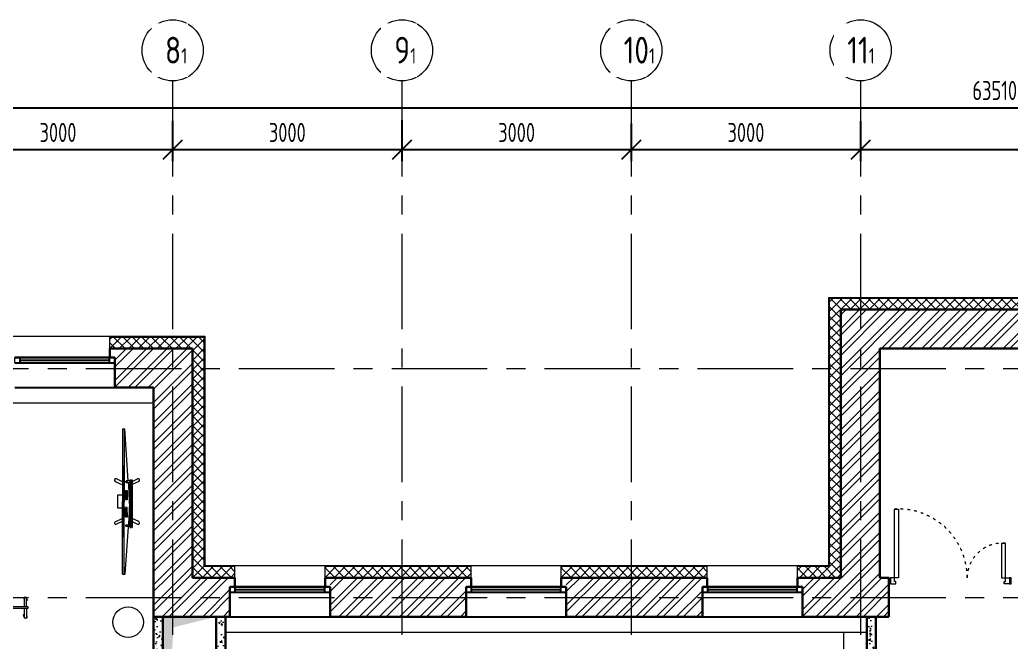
# Model space of a CAD drawing. Header units: millimetres. Extents: x -13407 to 129733, y -106516 to 109495.
# Drawn here: x 12571 to 25540, y 71812 to 79957 of the extents above; entities that cross this region are included whole.
import ezdxf

# ---------------------------------------------------------------- set-up
doc = ezdxf.new("R2010")
doc.units = ezdxf.units.MM
for name, pattern in [('ACAD_ISO03W100', [30, 12, -18]), ('ADSK_Скрыто', [6, 3, -3]), ('CENTER', [2, 1.25, -0.25, 0.25, -0.25])]:
    doc.linetypes.add(name, pattern=pattern)
doc.layers.get('Defpoints').update_dxf_attribs({"color": 6})
for name, color, linetype, lineweight in [('АР_Двери', 5, 'Continuous', 18), ('АР_Навесной фасад', 5, 'Continuous', 5), ('АР_Оси', 193, 'Continuous', 9), ('АР_Оси размеры', 164, 'Continuous', 9), ('АР_Перегородки газоблок', 165, 'Continuous', 30), ('АР_Перегородки газоблок_Штрих', 165, 'Continuous', 5), ('АР_Подоконники', 163, 'Continuous', 9), ('АР_Сущ Несущая стена', 202, 'Continuous', 30), ('АР_Утеплитель', 250, 'Continuous', 9), ('АР_Штриховка кирпич', 250, 'Continuous', 9), ('Спринклеры', 7, 'Continuous', 18), ('ТХ_мебель передв', 250, 'Continuous', 13), ('ТХ_мебель_библ', 250, 'Continuous', 13), ('ТХ_обор_комп принт', 30, 'Continuous', 13)]:
    doc.layers.add(name, color=color, linetype=linetype, lineweight=lineweight)
doc.layers.add('АР_новое окно', color=160, linetype='Continuous')
doc.styles.add('ГОСТ 2.304', font='isocpeur.ttf', dxfattribs={"width": 0.7})
doc.dimstyles.new('СПДС', dxfattribs={"dimscale": 100, "dimtxt": 2.5, "dimasz": 2.5, "dimexe": 1.5, "dimexo": 0, "dimgap": 1, "dimtad": 1, "dimdec": 0, "dimrnd": 1, "dimtxsty": 'ГОСТ 2.304', "dimblk": 'OBLIQUE', "dimcen": 2.5, "dimdle": 1.5, "dimadec": 0, "dimazin": 2, "dimtfac": 0.75, "dimtdec": 0, "dimtmove": 1, "dimatfit": 3, "dimfxl": 1, "dimtolj": 1, "dimarcsym": 1})
pattern_1 = [(50, (-58072.46, -55205.68), (215.17805, -18.82564), [22.5, -247.5]), (355, (-58072.46, -55205.68), (-41.6254, 225.65764), [18, -198]), (100.45144, (-58054.53, -55207.25), (173.55265, 206.832), [19.12206, -210.34263]), (46.1842, (-58072.46, -55145.68), (320.1724, -49.6558), [33.75, -371.25]), (96.63564, (-58045.78, -55149.82), (280.3986, 292.2356), [28.6831, -315.5141]), (351.18416, (-58072.46, -55145.68), (280.3986, 292.2356), [27, -297]), (21, (-58042.46, -55160.68), (179.07212, -120.78567), [22.5, -247.5]), (326, (-58042.46, -55160.68), (72.9946, 217.545), [18, -198]), (71.45144, (-58027.54, -55170.75), (252.0667, 96.75935), [19.12206, -210.34263]), (37.5, (-58072.46, -55205.68), (3.647957, 99.868156), [0, -195.6, 0, -201, 0, -198.75]), (7.5, (-58072.46, -55205.68), (78.92086, 118.32351), [0, -114.6, 0, -191.1, 0, -75.75]), (327.5, (-58139.36, -55205.68), (160.14673, -6.76646), [0, -75, 0, -234, 0, -310.5]), (317.5, (-58169.36, -55205.68), (174.95585, 30.0315), [0, -97.5, 0, -155.4, 0, -220.5])]
pattern_2 = [(45, (-983959.71, 109221.18), (-132.58252, 132.58252), []), (45, (-983871.32, 109221.18), (-132.58252, 132.58252), [])]

# ---------------------------------------------------------------- blocks, each defined once
blk = doc.blocks.new('*U177')
at = {"layer": 'АР_новое окно', "lineweight": 20}
for p, q in [((0, 1310), (-70, 1310)), ((0, 0), (-70, 0))]:
    blk.add_line(p, q, dxfattribs=at)
at = {"layer": 'АР_новое окно'}
for p, q in [((-70, 1310), (-70, 0)), ((-70, 0), (-70, 1310)), ((0, 1310), (0, 0)), ((0, 1240), (-70, 1240)), ((-35, 1240), (-35, 70)), ((0, 70), (-70, 70))]:
    blk.add_line(p, q, dxfattribs=at)
blk = doc.blocks.new('*U178')
at = {"layer": 'АР_новое окно', "lineweight": 20}
for p, q in [((0, 1310), (-70, 1310)), ((0, 0), (-70, 0))]:
    blk.add_line(p, q, dxfattribs=at)
at = {"layer": 'АР_новое окно'}
for p, q in [((-70, 1310), (-70, 0)), ((-70, 0), (-70, 1310)), ((0, 1310), (0, 0)), ((0, 1240), (-70, 1240)), ((-35, 1240), (-35, 70)), ((0, 70), (-70, 70))]:
    blk.add_line(p, q, dxfattribs=at)
blk = doc.blocks.new('*U179')
at = {"layer": 'АР_новое окно', "lineweight": 20}
for p, q in [((0, 1310), (-70, 1310)), ((0, 0), (-70, 0))]:
    blk.add_line(p, q, dxfattribs=at)
at = {"layer": 'АР_новое окно'}
for p, q in [((-70, 1310), (-70, 0)), ((-70, 0), (-70, 1310)), ((0, 1310), (0, 0)), ((0, 1240), (-70, 1240)), ((-35, 1240), (-35, 70)), ((0, 70), (-70, 70))]:
    blk.add_line(p, q, dxfattribs=at)
blk = doc.blocks.new('*U180')
at = {"layer": 'АР_новое окно', "lineweight": 20}
for p, q in [((0, 1310), (-70, 1310)), ((0, 0), (-70, 0))]:
    blk.add_line(p, q, dxfattribs=at)
at = {"layer": 'АР_новое окно'}
for p, q in [((-70, 1310), (-70, 0)), ((-70, 0), (-70, 1310)), ((0, 1310), (0, 0)), ((0, 1240), (-70, 1240)), ((-35, 1240), (-35, 70)), ((0, 70), (-70, 70))]:
    blk.add_line(p, q, dxfattribs=at)
blk = doc.blocks.new('_Oblique')
at = {"color": 0, "linetype": 'ByBlock', "lineweight": -2}
blk.add_line((-0.5, -0.5), (0.5, 0.5), dxfattribs=at)
blk = doc.blocks.new('*D286')
at = {"layer": 'Defpoints', "color": 0, "ltscale": 100, "transparency": 16777216}
for p in [(11570, 78640), (14570, 78634), (14570, 78258)]:
    blk.add_point(p, dxfattribs=at)
at = {"layer": 'АР_Оси размеры', "color": 0, "lineweight": -2, "ltscale": 100, "transparency": 16777216}
for p, q in [((11570, 78640), (11570, 78108)), ((14570, 78634), (14570, 78108)), ((11420, 78258), (14720, 78258))]:
    blk.add_line(p, q, dxfattribs=at)
at = {"layer": 'АР_Оси размеры', "color": 0, "lineweight": -2, "ltscale": 100, "transparency": 16777216, "xscale": 250, "yscale": 250, "zscale": 250, "rotation": 180}
blk.add_blockref('_Oblique', (11570, 78258), dxfattribs=at)
at = {"layer": 'АР_Оси размеры', "color": 0, "lineweight": -2, "ltscale": 100, "transparency": 16777216, "xscale": 250, "yscale": 250, "zscale": 250}
blk.add_blockref('_Oblique', (14570, 78258), dxfattribs=at)
at = {"layer": 'АР_Оси размеры', "color": 0, "ltscale": 100, "transparency": 16777216, "insert": (13070, 78483), "char_height": 250, "attachment_point": 5, "style": 'ГОСТ 2.304'}
blk.add_mtext('\\A1;3000', dxfattribs=at)
blk = doc.blocks.new('*D287')
at = {"layer": 'Defpoints', "color": 0, "ltscale": 100, "transparency": 16777216}
for p in [(14570, 78634), (17570, 78646), (17570, 78258)]:
    blk.add_point(p, dxfattribs=at)
at = {"layer": 'АР_Оси размеры', "color": 0, "lineweight": -2, "ltscale": 100, "transparency": 16777216}
for p, q in [((14570, 78634), (14570, 78108)), ((17570, 78646), (17570, 78108)), ((14420, 78258), (17720, 78258))]:
    blk.add_line(p, q, dxfattribs=at)
at = {"layer": 'АР_Оси размеры', "color": 0, "lineweight": -2, "ltscale": 100, "transparency": 16777216, "xscale": 250, "yscale": 250, "zscale": 250, "rotation": 180}
blk.add_blockref('_Oblique', (14570, 78258), dxfattribs=at)
at = {"layer": 'АР_Оси размеры', "color": 0, "lineweight": -2, "ltscale": 100, "transparency": 16777216, "xscale": 250, "yscale": 250, "zscale": 250}
blk.add_blockref('_Oblique', (17570, 78258), dxfattribs=at)
at = {"layer": 'АР_Оси размеры', "color": 0, "ltscale": 100, "transparency": 16777216, "insert": (16070, 78483), "char_height": 250, "attachment_point": 5, "style": 'ГОСТ 2.304'}
blk.add_mtext('\\A1;3000', dxfattribs=at)
blk = doc.blocks.new('*D288')
at = {"layer": 'Defpoints', "color": 0, "ltscale": 100, "transparency": 16777216}
for p in [(17570, 78646), (20570, 78599), (20570, 78258)]:
    blk.add_point(p, dxfattribs=at)
at = {"layer": 'АР_Оси размеры', "color": 0, "lineweight": -2, "ltscale": 100, "transparency": 16777216}
for p, q in [((17570, 78646), (17570, 78108)), ((20570, 78599), (20570, 78108)), ((17420, 78258), (20720, 78258))]:
    blk.add_line(p, q, dxfattribs=at)
at = {"layer": 'АР_Оси размеры', "color": 0, "lineweight": -2, "ltscale": 100, "transparency": 16777216, "xscale": 250, "yscale": 250, "zscale": 250, "rotation": 180}
blk.add_blockref('_Oblique', (17570, 78258), dxfattribs=at)
at = {"layer": 'АР_Оси размеры', "color": 0, "lineweight": -2, "ltscale": 100, "transparency": 16777216, "xscale": 250, "yscale": 250, "zscale": 250}
blk.add_blockref('_Oblique', (20570, 78258), dxfattribs=at)
at = {"layer": 'АР_Оси размеры', "color": 0, "ltscale": 100, "transparency": 16777216, "insert": (19070, 78483), "char_height": 250, "attachment_point": 5, "style": 'ГОСТ 2.304'}
blk.add_mtext('\\A1;3000', dxfattribs=at)
blk = doc.blocks.new('*D289')
at = {"layer": 'Defpoints', "color": 0, "ltscale": 100, "transparency": 16777216}
for p in [(20570, 78599), (23570, 78600), (23570, 78258)]:
    blk.add_point(p, dxfattribs=at)
at = {"layer": 'АР_Оси размеры', "color": 0, "lineweight": -2, "ltscale": 100, "transparency": 16777216}
for p, q in [((20570, 78599), (20570, 78108)), ((23570, 78600), (23570, 78108)), ((20420, 78258), (23720, 78258))]:
    blk.add_line(p, q, dxfattribs=at)
at = {"layer": 'АР_Оси размеры', "color": 0, "lineweight": -2, "ltscale": 100, "transparency": 16777216, "xscale": 250, "yscale": 250, "zscale": 250, "rotation": 180}
blk.add_blockref('_Oblique', (20570, 78258), dxfattribs=at)
at = {"layer": 'АР_Оси размеры', "color": 0, "lineweight": -2, "ltscale": 100, "transparency": 16777216, "xscale": 250, "yscale": 250, "zscale": 250}
blk.add_blockref('_Oblique', (23570, 78258), dxfattribs=at)
at = {"layer": 'АР_Оси размеры', "color": 0, "ltscale": 100, "transparency": 16777216, "insert": (22070, 78483), "char_height": 250, "attachment_point": 5, "style": 'ГОСТ 2.304'}
blk.add_mtext('\\A1;3000', dxfattribs=at)
blk = doc.blocks.new('*D290')
at = {"layer": 'Defpoints', "color": 0, "ltscale": 100, "transparency": 16777216}
for p in [(29570, 78750), (23570, 78631), (29570, 78258)]:
    blk.add_point(p, dxfattribs=at)
at = {"layer": 'АР_Оси размеры', "color": 0, "lineweight": -2, "ltscale": 100, "transparency": 16777216}
for p, q in [((29570, 78750), (29570, 78108)), ((23570, 78631), (23570, 78108)), ((23420, 78258), (29720, 78258))]:
    blk.add_line(p, q, dxfattribs=at)
at = {"layer": 'АР_Оси размеры', "color": 0, "lineweight": -2, "ltscale": 100, "transparency": 16777216, "xscale": 250, "yscale": 250, "zscale": 250, "rotation": 180}
blk.add_blockref('_Oblique', (23570, 78258), dxfattribs=at)
at = {"layer": 'АР_Оси размеры', "color": 0, "lineweight": -2, "ltscale": 100, "transparency": 16777216, "xscale": 250, "yscale": 250, "zscale": 250}
blk.add_blockref('_Oblique', (29570, 78258), dxfattribs=at)
at = {"layer": 'АР_Оси размеры', "color": 0, "ltscale": 100, "transparency": 16777216, "insert": (26570, 78483), "char_height": 250, "attachment_point": 5, "style": 'ГОСТ 2.304'}
blk.add_mtext('\\A1;6000', dxfattribs=at)
blk = doc.blocks.new('*D297')
at = {"layer": 'Defpoints', "color": 0, "ltscale": 100, "transparency": 16777216}
for p in [(-6430, 78807), (57080, 78807), (57080, 78807)]:
    blk.add_point(p, dxfattribs=at)
at = {"layer": 'АР_Оси размеры', "color": 0, "lineweight": -2, "ltscale": 100, "transparency": 16777216}
for p, q in [((-6430, 78807), (-6430, 78957)), ((57080, 78807), (57080, 78957)), ((-6580, 78807), (57230, 78807))]:
    blk.add_line(p, q, dxfattribs=at)
at = {"layer": 'АР_Оси размеры', "color": 0, "lineweight": -2, "ltscale": 100, "transparency": 16777216, "xscale": 250, "yscale": 250, "zscale": 250, "rotation": 180}
blk.add_blockref('_Oblique', (-6430, 78807), dxfattribs=at)
at = {"layer": 'АР_Оси размеры', "color": 0, "lineweight": -2, "ltscale": 100, "transparency": 16777216, "xscale": 250, "yscale": 250, "zscale": 250}
blk.add_blockref('_Oblique', (57080, 78807), dxfattribs=at)
at = {"layer": 'АР_Оси размеры', "color": 0, "ltscale": 100, "transparency": 16777216, "insert": (25325, 79032), "char_height": 250, "attachment_point": 5, "style": 'ГОСТ 2.304'}
blk.add_mtext('\\A1;63510', dxfattribs=at)
blk = doc.blocks.new('дверь 1600')
for points in [[(983669, -50615), (984119, -50615), (984119, -50566), (983669, -50566)], [(984119, -52016), (983219, -52016), (983219, -52016), (983219, -51966), (984119, -51966)]]:
    blk.add_lwpolyline(points, close=True)
for points in [[(984199, -50491), (984119, -50491), (984119, -50511), (984199, -50511), (984199, -50491)], [(984119, -50511), (984199, -50511), (984199, -50581), (984169, -50581), (984169, -50566), (984119, -50566), (984119, -50511)], [(984119, -52071), (984199, -52071), (984199, -52001), (984169, -52001), (984169, -52016), (984119, -52016), (984119, -52071)], [(984199, -52091), (984119, -52091), (984119, -52071), (984199, -52071), (984199, -52091)]]:
    blk.add_lwpolyline(points)
at = {"linetype": 'ACAD_ISO03W100', "ltscale": 3}
for centre, radius, start, end in [((984121, -50611), 455, 174.2504, 269.7078), ((984120, -51968), 902, 90.0605, 183.0273)]:
    blk.add_arc(centre, radius, start, end, dxfattribs=at)
blk = doc.blocks.new('frecn gthtujhjlrf 800')
at = {"lineweight": 0}
blk.add_lwpolyline([(-5204, 59071, 0.044658), (-5198, 59062), (-5202, 59066), (-5190, 59082), (-5186, 59078)], format="xyb", dxfattribs=at)
for points in [[(-5198, 59050), (-5198, 59074)], [(-5194, 59078), (-5078, 59078)], [(-5078, 59046), (-5194, 59046)], [(-5154, 59046), (-5162, 59034), (-5174, 59046)], [(-5046, 59077), (-4939, 59077)], [(-4939, 59046), (-5046, 59046)], [(-4970, 59077), (-4966, 59085), (-4954, 59077)], [(-4931, 59057), (-4927, 59054), (-4939, 59038), (-4947, 59046)], [(-4931, 59073), (-4931, 59050)], [(-5198, 58341), (-5198, 58365), (-5202, 58361), (-5198, 58357)], [(-5182, 58369), (-5190, 58377), (-5194, 58369), (-5078, 58369)], [(-5046, 58369), (-4939, 58369)], [(-4971, 58369), (-4963, 58377), (-4955, 58369)], [(-4931, 58365), (-4931, 58341)], [(-5078, 58337), (-5194, 58337)], [(-5154, 58337), (-5162, 58329), (-5174, 58337)], [(-4939, 58337), (-5046, 58337)], [(-4931, 58353), (-4923, 58345), (-4935, 58329), (-4943, 58337)]]:
    blk.add_lwpolyline(points, dxfattribs=at)
blk.add_lwpolyline([(-5075, 58292), (-5050, 58292), (-5050, 59092), (-5075, 59092)], close=True)
for centre, radius, start, end in [((-5196, 59076), 5.98, 89.9616, 179.9619), ((-5196, 59052), 5.98, 179.9616, 269.9619), ((-5208, 59028), 57.8, 62.2925, 76.6024), ((-5152, 59095), 57.8, 234.1136, 256.6023), ((-4980, 59032), 57.8, 56.7445, 76.6024), ((-4925, 59099), 57.8, 239.233, 256.6024), ((-4941, 59075), 5.98, 359.9616, 89.9619), ((-4941, 59052), 5.98, 269.9616, 359.9619), ((-4980, 59032), 57.8, 25.439, 38.1777), ((-5152, 58387), 57.8, 205.4389, 212.844), ((-5196, 58367), 5.98, 89.9616, 179.9619), ((-5204, 58319), 57.8, 59.4253, 76.6023), ((-4981, 58323), 57.8, 55.981, 76.6024), ((-4941, 58367), 5.98, 359.9616, 89.9619), ((-5196, 58343), 5.98, 179.9616, 269.9619), ((-5152, 58387), 57.8, 236.5689, 256.6024), ((-4925, 58391), 57.8, 240.0735, 256.6024), ((-4941, 58343), 5.98, 269.9616, 359.9619), ((-4981, 58323), 57.8, 25.4388, 39.8259)]:
    blk.add_arc(centre, radius, start, end, dxfattribs=at)
blk = doc.blocks.new('поз67')
for p, q in [((827456, -207565, -5), (827458, -208515, -5)), ((827456, -207565, -6), (827457, -208515, 0)), ((827456, -207565, -5), (827486, -207565, -5)), ((827476, -207565, -5), (827478, -208515, -5)), ((827531, -208246, -5), (827486, -207565, -5)), ((827555, -208246, -5), (827507, -208246, -5)), ((827507, -208266, -5), (827555, -208266, -5)), ((827556, -208855, -5), (827555, -208231, -5)), ((827555, -208231, -5), (827564, -208231, -5)), ((827564, -208255, -5), (827564, -208231, -5)), ((827572, -208255, -5), (827572, -208231, -5)), ((827572, -208231, -5), (827581, -208231, -5)), ((827581, -208231, -5), (827582, -208855, -5)), ((827493, -208369, -5), (827493, -208494, -5)), ((827493, -208369, -5), (827518, -208369, -5)), ((827498, -208369, -5), (827498, -208494, -5)), ((827503, -208369, -5), (827503, -208494, -5)), ((827508, -208369, -5), (827508, -208494, -5)), ((827513, -208369, -5), (827513, -208494, -5)), ((827518, -208369, -5), (827518, -208494, -5)), ((827456, -209465, -5), (827458, -208515, -5)), ((827456, -209465, -6), (827457, -208515, 0)), ((827476, -209465, -5), (827478, -208515, -5)), ((827518, -208494, -5), (827493, -208494, -5)), ((827494, -208717, -5), (827493, -208592, -5)), ((827518, -208592, -5), (827493, -208592, -5)), ((827499, -208717, -5), (827498, -208592, -5)), ((827504, -208717, -5), (827503, -208592, -5)), ((827509, -208717, -5), (827508, -208592, -5)), ((827514, -208717, -5), (827513, -208592, -5)), ((827519, -208717, -5), (827518, -208592, -5)), ((827534, -208784, -5), (827485, -209465, -5)), ((827494, -208717, -5), (827519, -208717, -5)), ((827508, -208820, -5), (827556, -208820, -5)), ((827556, -208840, -5), (827508, -208840, -5)), ((827556, -208840, -5), (827508, -208840, -5)), ((827565, -208855, -5), (827556, -208855, -5)), ((827556, -208855, -5), (827565, -208855, -5)), ((827565, -208831, -5), (827565, -208855, -5)), ((827582, -208855, -5), (827573, -208855, -5)), ((827573, -208855, -5), (827582, -208855, -5)), ((827456, -209465, -5), (827485, -209465, -5))]:
    blk.add_line(p, q)
for points, elevation in [([(827361, -208251), (827457, -208298)], -5), ([(827457, -208257), (827377, -208218)], -5), ([(827536, -208274), (827555, -208265)], -5), ([(827556, -208235), (827563, -208592)], -5), ([(827557, -208850), (827572, -208235)], -5), ([(827564, -208235), (827568, -208395)], -5), ([(827565, -208850), (827580, -208235)], -5), ([(827581, -208253), (827652, -208219)], -5), ([(827668, -208252), (827581, -208294)], -5), ([(827430, -208335), (827430, -208335)], 5), ([(827458, -208732), (827458, -208298)], -5), ([(827555, -208306), (827539, -208314)], -5), ([(827573, -208543), (827581, -208850)], -5), ([(827361, -208779), (827458, -208732)], -5), ([(827458, -208773), (827377, -208812)], -5), ([(827541, -208758), (827556, -208765)], -5), ([(827556, -208724), (827543, -208718)], -5), ([(827569, -208690), (827573, -208850)], -5), ([(827668, -208778), (827582, -208737)], -5), ([(827582, -208778), (827652, -208812)], -5), ([(827573, -208855), (827573, -208830)], -5)]:
    blk.add_lwpolyline(points, dxfattribs=dict(elevation=elevation))
at = {"elevation": -5}
for points in [[(827507, -208246, 1.032034), (827507, -208266)], [(827508, -208840, -1.032034), (827508, -208820)]]:
    blk.add_lwpolyline(points, format="xyb", dxfattribs=at)
blk.add_lwpolyline([(827396, -208429), (827458, -208429), (827458, -208601), (827396, -208601)], close=True, dxfattribs=at)
for centre, radius in [((827507, -208256, -5), 10), ((827560, -208235, -5), 4), ((827576, -208235, -5), 4), ((827568, -208543, -5), 5.23), ((827568, -208543, -5), 4), ((827508, -208830, -5), 10), ((827561, -208850, -5), 4), ((827561, -208850, -5), 4), ((827577, -208850, -5), 4), ((827577, -208850, -5), 4)]:
    blk.add_circle(centre, radius)
for centre, start, end in [((827369, -208235, -5), 64.1457, 244.1457), ((827660, -208235, -5), 295.653, 115.653), ((827369, -208795, -5), 115.8543, 295.8543), ((827660, -208795, -5), 244.347, 64.347)]:
    blk.add_arc(centre, 18.5, start, end)
blk.add_ellipse((823911, -208549, -5), major_axis=(2566, 2575), ratio=1, start_param=-0.785398, end_param=-0.709205)
at = {"extrusion": (0, 0, -1)}
blk.add_ellipse((823911, -208481, -5), major_axis=(2566, -2575), ratio=1, start_param=-0.785398, end_param=-0.703626, dxfattribs=at)
blk = doc.blocks.new('У113')
blk.add_lwpolyline([(195377, -190165), (195677, -190165), (195677, -189265), (195377, -189265)], close=True)

msp = doc.modelspace()

# ---------------------------------------------------------------- hatches: boundary and pattern name
at = {"layer": 'АР_Перегородки газоблок_Штрих', "ltscale": 100}
h = msp.add_hatch(dxfattribs=at)
h.set_pattern_fill('AR-CONC', color=256, scale=30)
h.set_pattern_definition(pattern_1)
h.paths.add_polyline_path([(14439.9, 72145), (14319.9, 72145), (14319.9, 68124.6), (14439.9, 68124.6), (14439.9, 69346.6), (15139.9, 69346.6), (14440.7, 69346.6), (15139.9, 69346.6), (14440.7, 69346.6), (14439.9, 69231.6), (15259.9, 69226.6), (15259.9, 70660), (15259.9, 72145), (15139.9, 72142.5), (15139.9, 69346.6), (14439.9, 69346.5)])
h = msp.add_hatch(dxfattribs=at)
h.set_pattern_fill('AR-CONC', color=256, scale=30)
h.set_pattern_definition(pattern_1)
h.paths.add_polyline_path([(23769.9, 72145), (23649.9, 72145), (23649.9, 70934.6), (23769.9, 70934.6)])
at = {"layer": 'АР_Утеплитель', "ltscale": 100}
h = msp.add_hatch(dxfattribs=at)
h.set_pattern_fill('ANSI37', color=256, scale=700)
h.set_pattern_definition([(45, (-949310.03, 112057.145), (-61.871843, 61.871843), []), (135, (-949310.03, 112057.145), (-61.871843, -61.871843), [])])
h.paths.add_polyline_path([(29059.9, 76165), (23309.9, 76165), (23309.9, 72655), (22744.9, 72655), (22744.9, 72805), (23159.9, 72805), (23159.9, 76315), (29059.9, 76315)])
h = msp.add_hatch(dxfattribs=at)
h.set_pattern_fill('ANSI37', color=256, scale=700)
h.set_pattern_definition([(45, (-962985.03, 108547.145), (-61.871843, 61.871843), []), (135, (-962985.03, 108547.145), (-61.871843, -61.871843), [])])
h.paths.add_polyline_path([(15384.9, 72655), (14829.9, 72655), (14829.9, 75655), (13749.9, 75655), (13749.9, 75805), (14979.9, 75805), (14979.9, 72805), (15384.9, 72805)])
h = msp.add_hatch(dxfattribs=at)
h.set_pattern_fill('ANSI37', color=256, scale=700)
h.set_pattern_definition([(45, (-959895.03, 108547.145), (-61.871843, 61.871843), []), (135, (-959895.03, 108547.145), (-61.871843, -61.871843), [])])
h.paths.add_polyline_path([(18474.9, 72655), (16564.9, 72655), (16564.9, 72805), (18474.9, 72805)])
h = msp.add_hatch(dxfattribs=at)
h.set_pattern_fill('ANSI37', color=256, scale=700)
h.set_pattern_definition([(45, (-956805.03, 108547.145), (-61.871843, 61.871843), []), (135, (-956805.03, 108547.145), (-61.871843, -61.871843), [])])
h.paths.add_polyline_path([(21564.9, 72655), (19654.9, 72655), (19654.9, 72805), (21564.9, 72805)])
at = {"layer": 'АР_Штриховка кирпич', "ltscale": 100}
h = msp.add_hatch(dxfattribs=at)
h.set_pattern_fill('ANSI32', color=256, scale=500)
h.set_pattern_definition([(45, (-951809.71, 109221.18), (-132.58252, 132.58252), []), (45, (-951721.32, 109221.18), (-132.58252, 132.58252), [])])
h.paths.add_polyline_path([(28994.9, 76165), (23309.9, 76165), (23309.9, 72655), (22809.9, 72655), (22809.9, 72145), (23939.9, 72145), (23939.9, 72655), (23819.9, 72655), (23819.9, 75655), (28994.9, 75655)])
h = msp.add_hatch(dxfattribs=at)
h.set_pattern_fill('ANSI32', color=256, scale=500)
h.set_pattern_definition(pattern_2)
h.paths.add_polyline_path([(14829.9, 75655), (14829.9, 75133.9), (14829.9, 72655), (14319.9, 72655), (14319.9, 75145), (13814.9, 75145), (13814.9, 75655)])
h = msp.add_hatch(dxfattribs=at)
h.set_pattern_fill('ANSI32', color=256, scale=500)
h.set_pattern_definition(pattern_2)
h.paths.add_polyline_path([(15319.9, 72655), (14829.9, 72655), (14319.9, 72655), (14319.9, 72145), (15319.9, 72145)])
h = msp.add_hatch(dxfattribs=at)
h.set_pattern_fill('ANSI32', color=256, scale=500)
h.set_pattern_definition([(45, (-981649.71, 109221.18), (-132.58252, 132.58252), []), (45, (-981561.32, 109221.18), (-132.58252, 132.58252), [])])
h.paths.add_polyline_path([(18409.9, 72655), (16629.9, 72655), (16629.9, 72145), (18409.9, 72145)])
h = msp.add_hatch(dxfattribs=at)
h.set_pattern_fill('ANSI32', color=256, scale=500)
h.set_pattern_definition([(45, (-978559.71, 109221.18), (-132.58252, 132.58252), []), (45, (-978471.32, 109221.18), (-132.58252, 132.58252), [])])
h.paths.add_polyline_path([(21499.9, 72655), (19719.9, 72655), (19719.9, 72145), (21499.9, 72145)])
at = {"layer": 'Спринклеры', "linetype": 'ADSK_Скрыто', "lineweight": 9}
msp.add_hatch(color=256, dxfattribs=at).paths.add_polyline_path([(14439.9, 69345), (14579.9, 72005), (15139.9, 72145), (14439.9, 72145), (14439.9, 70805.9)])

# ---------------------------------------------------------------- linework, layer by layer
at = {"layer": 'АР_Навесной фасад', "ltscale": 100}
for p, q in [((23149.9, 76325), (23149.9, 72815)), ((23159.9, 76315), (23159.9, 72805)), ((5149.9, 75815), (14989.9, 75815)), ((13749.9, 75805), (14979.9, 75805)), ((14979.9, 75805), (14979.9, 72805)), ((14989.9, 75815), (14989.9, 72815)), ((14979.9, 72805), (15384.9, 72805)), ((14989.9, 72815), (23149.9, 72815)), ((16564.9, 72805), (18474.9, 72805)), ((19654.9, 72805), (21564.9, 72805)), ((22744.9, 72805), (23159.9, 72805))]:
    msp.add_line(p, q, dxfattribs=at)
for points in [[(23149.9, 76325), (31489.9, 76325)], [(23159.9, 76315), (29059.9, 76315)], [(13749.9, 75655), (13749.9, 75815)], [(15384.9, 72655), (15384.9, 72815)], [(16564.9, 72655), (16564.9, 72815)], [(18474.9, 72655), (18474.9, 72815)], [(19654.9, 72655), (19654.9, 72815)], [(21564.9, 72655), (21564.9, 72815)], [(22744.9, 72655), (22744.9, 72815)]]:
    msp.add_lwpolyline(points, dxfattribs=at)
at = {"layer": 'АР_новое окно'}
for p, q in [((12504.9, 75145), (13814.9, 75145)), ((15319.9, 72145), (16629.9, 72145)), ((18409.9, 72145), (19719.9, 72145)), ((21499.9, 72145), (22809.9, 72145))]:
    msp.add_line(p, q, dxfattribs=at)
at = {"layer": 'АР_Оси', "linetype": 'CENTER', "ltscale": 1000}
for p, q in [((14569.9, 79157.5), (14569.9, 23425.1)), ((17569.9, 79157.5), (17569.9, 23425.1)), ((20569.9, 79157.5), (20569.9, 23425.1)), ((23569.9, 79157.5), (23569.9, 23425.1)), ((-12563.8, 75395), (70614.6, 75395)), ((-12563.8, 72395), (70614.6, 72395))]:
    msp.add_line(p, q, dxfattribs=at)
at = {"layer": 'АР_Оси', "ltscale": 0.5}
for centre in [(14569.9, 79557.5), (17569.9, 79557.5), (20569.9, 79557.5), (23569.9, 79557.5)]:
    msp.add_circle(centre, 400, dxfattribs=at)
at = {"layer": 'АР_Перегородки газоблок', "ltscale": 100}
msp.add_line((14439.9, 72145), (14439.9, 69346.6), dxfattribs=at)
for points in [[(14319.9, 68124.6), (14319.9, 72145)], [(14439.9, 69346.6), (15139.9, 69346.6), (15139.9, 72145)], [(15259.9, 72145), (15259.9, 69226.6), (14439.9, 69226.6), (14439.9, 68124.6)], [(23649.9, 70934.6), (23649.9, 72145)], [(23769.9, 70934.6), (23769.9, 72145)]]:
    msp.add_lwpolyline(points, dxfattribs=at)
at = {"layer": 'АР_Подоконники', "ltscale": 100}
for p, q in [((5819.9, 74945), (14319.9, 74945)), ((15259.9, 71945), (23649.9, 71945))]:
    msp.add_line(p, q, dxfattribs=at)
at = {"layer": 'АР_Сущ Несущая стена', "ltscale": 100}
for p, q in [((23309.9, 76165), (29059.9, 76165)), ((23309.9, 76165), (23309.9, 72655)), ((13749.9, 75655), (14829.9, 75655)), ((13749.9, 75536.1), (13749.9, 75655)), ((14829.9, 75655), (14829.9, 72655)), ((23819.9, 75655), (28994.9, 75655)), ((23819.9, 75655), (23819.9, 72655)), ((13749.9, 75536.1), (13814.9, 75536.1)), ((13814.9, 75536.1), (13814.9, 75145)), ((13814.9, 75145), (14319.9, 75145)), ((14319.9, 75145), (14319.9, 72145)), ((14829.9, 72655), (15384.9, 72655)), ((15384.9, 72536.1), (15384.9, 72655)), ((16564.9, 72655), (18474.9, 72655)), ((16564.9, 72536.1), (16564.9, 72655)), ((18474.9, 72536.1), (18474.9, 72655)), ((19654.9, 72655), (21564.9, 72655)), ((19654.9, 72536.1), (19654.9, 72655)), ((21564.9, 72536.1), (21564.9, 72655)), ((22744.9, 72655), (23309.9, 72655)), ((22744.9, 72536.1), (22744.9, 72655)), ((23819.9, 72655), (23939.9, 72655)), ((23939.9, 72655), (23939.9, 72145)), ((15319.9, 72536.1), (15319.9, 72145)), ((15319.9, 72536.1), (15384.9, 72536.1)), ((16564.9, 72536.1), (16629.9, 72536.1)), ((16629.9, 72536.1), (16629.9, 72145)), ((18409.9, 72536.1), (18409.9, 72145)), ((18409.9, 72536.1), (18474.9, 72536.1)), ((19654.9, 72536.1), (19719.9, 72536.1)), ((19719.9, 72536.1), (19719.9, 72145)), ((21499.9, 72536.1), (21499.9, 72145)), ((21499.9, 72536.1), (21564.9, 72536.1)), ((22744.9, 72536.1), (22809.9, 72536.1)), ((22809.9, 72536.1), (22809.9, 72145)), ((14319.9, 72145), (15319.9, 72145)), ((16629.9, 72145), (18409.9, 72145)), ((19719.9, 72145), (21499.9, 72145)), ((22809.9, 72145), (23939.9, 72145))]:
    msp.add_line(p, q, dxfattribs=at)
at = {"layer": 'АР_Сущ Несущая стена', "lineweight": 15, "ltscale": 100}
for p, q in [((12504.9, 75536.1), (13814.9, 75536.1)), ((15319.9, 72536.1), (16629.9, 72536.1)), ((18409.9, 72536.1), (19719.9, 72536.1)), ((21499.9, 72536.1), (22809.9, 72536.1))]:
    msp.add_line(p, q, dxfattribs=at)
at = {"layer": 'ТХ_мебель передв'}
msp.add_circle((13988, 72074.1), 200, dxfattribs=at)

# ---------------------------------------------------------------- block references
at = {"layer": 'АР_Двери', "rotation": 270}
msp.add_blockref('дверь 1600', (76030.5, 1056773.9), dxfattribs=at)
at = {"layer": 'АР_новое окно', "xscale": -1, "rotation": 90}
for name, p in [('*U180', (13814.9, 75466.1)), ('*U179', (16629.9, 72466.1)), ('*U178', (19719.9, 72466.1)), ('*U177', (22809.9, 72466.1))]:
    msp.add_blockref(name, p, dxfattribs=at)
at = {"layer": 'ТХ_мебель_библ', "xscale": -1, "rotation": 270}
msp.add_blockref('frecn gthtujhjlrf 800', (-46417.4, 77327.1), dxfattribs=at)
at = {"layer": 'ТХ_мебель_библ', "xscale": -1}
msp.add_blockref('У113', (219026.9, 261210), dxfattribs=at)
at = {"layer": 'ТХ_обор_комп принт'}
msp.add_blockref('поз67', (-813541.2, 282167.5, 5.3), dxfattribs=at)

# ---------------------------------------------------------------- dimensions: what is measured, and where the dimension line sits
at = {"layer": 'АР_Оси размеры', "ltscale": 100}
for base, p1, p2, picture, middle in [((29569.9, 78257.8), (23569.9, 78630.7), (29569.9, 78750.1), '*D290', (26569.9, 78482.8)), ((14569.9, 78257.8), (11569.9, 78639.9), (14569.9, 78634.1), '*D286', (13069.9, 78482.8)), ((17569.9, 78257.8), (14569.9, 78634.1), (17569.9, 78645.7), '*D287', (16069.9, 78482.8)), ((20569.9, 78257.8), (17569.9, 78645.7), (20569.9, 78599.4), '*D288', (19069.9, 78482.8)), ((23569.9, 78257.8), (20569.9, 78599.4), (23569.9, 78599.5), '*D289', (22069.9, 78482.8))]:
    dim = msp.add_linear_dim(base=base, p1=p1, p2=p2, dimstyle='СПДС', dxfattribs=at)
    dim.commit()
    dim.dimension.update_dxf_attribs({"geometry": picture, "text_midpoint": middle})

# ---------------------------------------------------------------- next in the draw order: texts
at = {"layer": 'АР_Оси', "char_height": 350, "width": 123.867, "attachment_point": 1, "line_spacing_factor": 1.149209, "style": 'ГОСТ 2.304', "bg_fill": 2}
for s, insert in [('{\\W0.8;8\\H0.57143x;1}', (14470.1, 79735.2)), ('{\\W0.8;9\\H0.57143x;1}', (17470.1, 79735.2)), ('{\\W0.8;10\\H0.57143x;1}', (20470.1, 79735.2)), ('{\\W0.8;11\\H0.57143x;1}', (23395.8, 79735.2))]:
    msp.add_mtext(s, dxfattribs=dict(at, insert=insert))

# ---------------------------------------------------------------- next in the draw order: dimensions: what is measured, and where the dimension line sits
at = {"layer": 'АР_Оси размеры', "ltscale": 100}
dim = msp.add_linear_dim(base=(57079.9, 78807.5), p1=(-6430.1, 78807.5), p2=(57079.9, 78807.5), dimstyle='СПДС', dxfattribs=at)
dim.commit()
dim.dimension.update_dxf_attribs({"geometry": '*D297', "text_midpoint": (25324.9, 79032.5)})

doc.saveas('drawing.dxf')
